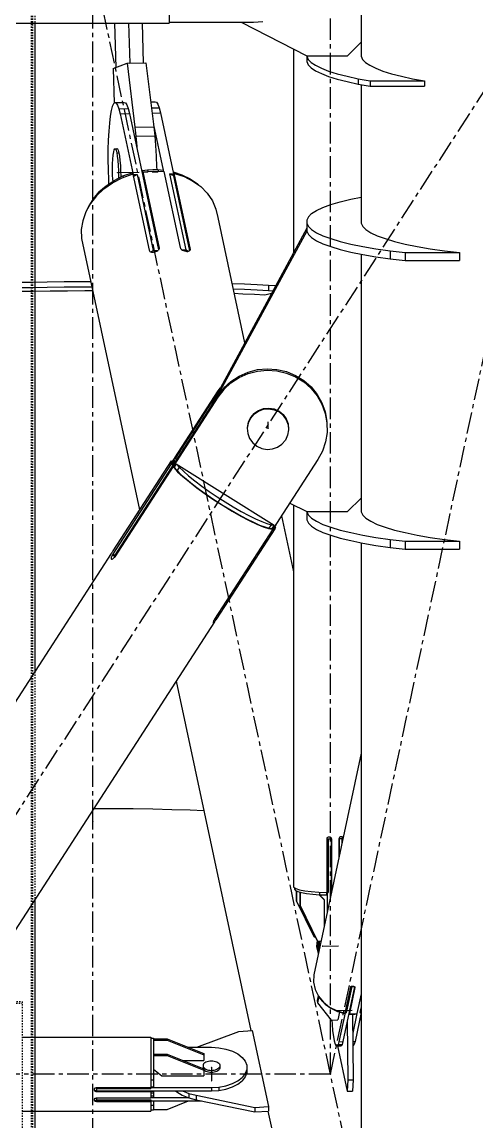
# Model space of a CAD drawing. Header units: millimetres. Extents: x 5143 to 30813, y 232 to 21408.
# Drawn here: x 23229 to 23396.4, y 4653 to 5057.9 of the extents above; entities that cross this region are included whole.
import ezdxf

# ---------------------------------------------------------------- set-up
doc = ezdxf.new("R2010")
doc.units = ezdxf.units.MM
doc.header["$LTSCALE"] = 0.25
for name, pattern in [('CENTER', [50.8, 31.75, -6.35, 6.35, -6.35]), ('XKITLINE00', [0]), ('XKITLINE02', [4, 2, -2])]:
    doc.linetypes.add(name, pattern=pattern)

msp = doc.modelspace()

# ---------------------------------------------------------------- linework, layer by layer
at = {"color": 8, "linetype": 'CENTER'}
for p, q in [((23255, 4763.35), (23255, 6431.43)), ((23342.5, 4670.27), (23342.5, 5490.27)), ((22900, 4260.27), (23430, 5080.27)), ((23430, 4260.27), (23255, 5080.27)), ((23342.5, 4670.27), (23430, 5080.27)), ((23264.15, 5002.39), (23279.02, 5002.72)), ((23319.5, 4910.45), (23319.5, 4908.17)), ((23255, 3096.7), (23255, 4763.35)), ((23339.52, 4717.4), (23345.47, 4717.53)), ((23344.53, 4693.69), (23350.48, 4693.82)), ((23298.7, 4672.75), (23298.7, 4667.8)), ((23342.5, 4670.27), (22987.5, 4670.27))]:
    msp.add_line(p, q, dxfattribs=at)
at = {"color": 3, "linetype": 'XKITLINE02'}
for p, q in [((23232.31, 5550.18), (23232.31, 4297.66)), ((23232.84, 5550.14), (23232.84, 4298.1)), ((23233.69, 5103.12), (23233.69, 5057.42)), ((23233.69, 4818.46), (23233.69, 4734.59)), ((23220.99, 4697.01), (23228.99, 4697.01)), ((23228.99, 4697.01), (23228.99, 4696.43)), ((23228.99, 4697.01), (23228.99, 4600.55)), ((23221.79, 4696.43), (23228.99, 4696.43))]:
    msp.add_line(p, q, dxfattribs=at)
at = {"color": 8, "linetype": 'XKITLINE00'}
for p, q in [((23353.8, 5105.69), (23353.8, 5050.39)), ((23283.2, 5065.56), (23283.2, 5057.48)), ((23087.8, 5057.42), (23242.19, 5057.42)), ((23242.19, 5057.42), (23242.36, 5057.45)), ((23242.36, 5057.45), (23242.6, 5057.46)), ((23242.6, 5057.46), (23242.89, 5057.48)), ((23242.89, 5057.48), (23243.2, 5057.48)), ((23243.2, 5057.48), (23283.2, 5057.48)), ((23263.05, 5057.48), (23263.51, 5041.13)), ((23268.24, 5057.48), (23268.66, 5042.7)), ((23273.2, 5057.48), (23273.61, 5042.81)), ((23283.2, 5057.83), (23314.2, 5057.83)), ((23309.67, 5057.83), (23333.8, 5045.47)), ((23314.2, 5057.83), (23317.64, 5058.09)), ((23348.8, 5045.47), (23353.8, 5050.39)), ((23353.8, 5050.39), (23353.8, 5045.18)), ((23328.91, 5047.97), (23328.91, 4972.87)), ((23333.76, 5045.48), (23333.76, 5043.28)), ((23333.76, 5045.25), (23334.31, 5044.12)), ((23333.8, 5045.47), (23348.8, 5045.47)), ((23353.8, 5046.45), (23353.76, 5046.38)), ((23353.76, 5046.38), (23353.76, 5045.25)), ((23353.76, 5045.25), (23354.31, 5044.12)), ((23262.52, 5040.77), (23267.67, 5042.67)), ((23267.67, 5042.67), (23274.61, 5042.83)), ((23267.67, 5042.67), (23270.54, 5019.14)), ((23268.66, 5042.7), (23273.61, 5042.81)), ((23274.61, 5042.83), (23277.48, 5019.29)), ((23333.76, 5043.28), (23334.31, 5042.15)), ((23334.31, 5044.12), (23335.4, 5043)), ((23334.31, 5042.15), (23335.4, 5041.03)), ((23335.4, 5043), (23337.03, 5041.91)), ((23335.4, 5041.03), (23337.03, 5039.94)), ((23337.03, 5041.91), (23339.18, 5040.84)), ((23354.31, 5044.12), (23355.4, 5043)), ((23355.4, 5043), (23357.03, 5041.91)), ((23357.03, 5041.91), (23359.18, 5040.84)), ((23262.52, 5040.77), (23262.88, 5027.98)), ((23337.03, 5039.94), (23339.18, 5038.87)), ((23339.18, 5040.84), (23341.83, 5039.8)), ((23339.18, 5038.87), (23341.83, 5037.83)), ((23341.83, 5039.8), (23344.98, 5038.81)), ((23341.83, 5037.83), (23344.98, 5036.84)), ((23344.98, 5038.81), (23348.59, 5037.87)), ((23344.98, 5036.84), (23348.59, 5035.9)), ((23348.59, 5037.87), (23352.65, 5036.99)), ((23352.65, 5036.99), (23352.65, 5035.02)), ((23352.65, 5036.99), (23357.11, 5036.17)), ((23359.18, 5040.84), (23361.83, 5039.8)), ((23361.83, 5039.8), (23364.98, 5038.81)), ((23364.98, 5038.81), (23368.59, 5037.87)), ((23368.59, 5037.87), (23372.65, 5036.99)), ((23372.65, 5036.99), (23377.11, 5036.17)), ((23348.59, 5035.9), (23352.65, 5035.02)), ((23352.65, 5035.02), (23357.11, 5034.2)), ((23353.8, 5034.81), (23353.8, 4983.69)), ((23357.11, 5036.17), (23357.11, 5034.2)), ((23357.11, 5036.17), (23377.11, 5036.17)), ((23357.11, 5034.2), (23377.11, 5034.2)), ((23377.11, 5036.17), (23377.11, 5034.2)), ((23261.79, 5025.22), (23261.43, 5023.15)), ((23262.21, 5026.78), (23261.79, 5025.22)), ((23262.66, 5027.77), (23262.21, 5026.78)), ((23262.66, 5027.77), (23263.13, 5028.19)), ((23263.13, 5028.19), (23266.6, 5028.27)), ((23263.13, 5028.19), (23263.62, 5028.02)), ((23263.62, 5028.02), (23264.12, 5027.26)), ((23264.12, 5027.26), (23264.6, 5025.94)), ((23264.6, 5025.94), (23268.07, 5026.01)), ((23264.6, 5025.94), (23265.07, 5024.08)), ((23266.6, 5028.27), (23267.09, 5028.1)), ((23267.09, 5028.1), (23267.59, 5027.34)), ((23267.59, 5027.34), (23268.07, 5026.01)), ((23268.07, 5026.01), (23268.54, 5024.15)), ((23276.36, 5028.49), (23278, 5028.52)), ((23276.64, 5026.21), (23279.47, 5026.27)), ((23278, 5028.52), (23278.49, 5028.35)), ((23278.49, 5028.35), (23278.99, 5027.59)), ((23278.99, 5027.59), (23279.47, 5026.27)), ((23279.47, 5026.27), (23279.94, 5024.41)), ((23261.43, 5023.15), (23261.13, 5020.61)), ((23265.07, 5024.08), (23268.54, 5024.15)), ((23265.07, 5024.08), (23269.86, 5001.65)), ((23268.54, 5024.15), (23279.26, 4973.94)), ((23276.87, 5024.34), (23279.94, 5024.41)), ((23279.94, 5024.41), (23284.73, 5001.98)), ((23260.89, 5017.67), (23260.72, 5014.4)), ((23261.13, 5020.61), (23260.89, 5017.67)), ((23270.54, 5019.14), (23277.48, 5019.29)), ((23270.54, 5019.14), (23270.9, 5015.8)), ((23277.4, 5019.97), (23280.95, 5003.34)), ((23277.48, 5019.29), (23277.84, 5015.95)), ((23260.72, 5014.4), (23260.62, 5010.87)), ((23270.9, 5015.8), (23277.84, 5015.95)), ((23270.9, 5015.8), (23271.2, 5012.17)), ((23277.84, 5015.95), (23278.14, 5012.33)), ((23260.62, 5010.87), (23260.6, 5007.18)), ((23262.43, 5008.84), (23262.29, 5007.34)), ((23262.61, 5010.02), (23262.43, 5008.84)), ((23262.83, 5010.82), (23262.61, 5010.02)), ((23263.07, 5011.19), (23262.83, 5010.82)), ((23263.07, 5011.19), (23263.87, 5011.21)), ((23263.07, 5011.19), (23263.33, 5011.13)), ((23263.33, 5011.13), (23263.59, 5010.62)), ((23263.59, 5010.62), (23263.84, 5009.7)), ((23263.84, 5009.7), (23264.63, 5009.72)), ((23263.84, 5009.7), (23264.06, 5008.41)), ((23263.87, 5011.21), (23264.12, 5011.14)), ((23264.12, 5011.14), (23264.38, 5010.64)), ((23264.38, 5010.64), (23264.63, 5009.72)), ((23264.63, 5009.72), (23264.85, 5008.43)), ((23271.2, 5012.17), (23271.25, 5011.47)), ((23278.14, 5012.33), (23278.38, 5008.49)), ((23260.6, 5007.18), (23260.66, 5003.42)), ((23262.21, 5005.58), (23262.19, 5003.67)), ((23262.29, 5007.34), (23262.21, 5005.58)), ((23264.06, 5008.41), (23264.25, 5006.82)), ((23264.25, 5006.82), (23264.39, 5005.01)), ((23264.39, 5005.01), (23264.48, 5003.06)), ((23264.85, 5008.43), (23265.04, 5006.84)), ((23265.04, 5006.84), (23265.19, 5005.02)), ((23265.19, 5005.02), (23265.28, 5003.08)), ((23278.38, 5008.49), (23278.54, 5004.52)), ((23278.54, 5004.52), (23278.56, 5003.5)), ((23260.66, 5003.42), (23260.8, 4999.68)), ((23262.19, 5003.67), (23262.22, 5001.69)), ((23262.22, 5001.69), (23262.32, 4999.74)), ((23262.3, 4998.63), (23265.79, 5000.43)), ((23262.85, 4999.53), (23266.06, 5001.14)), ((23264.48, 5003.06), (23264.52, 5001.08)), ((23264.52, 5001.08), (23264.51, 5000.36)), ((23265.28, 5003.08), (23265.31, 5001.1)), ((23265.31, 5001.1), (23265.31, 5000.76)), ((23265.79, 5000.43), (23269.52, 5001.77)), ((23266.06, 5001.14), (23269.49, 5002.35)), ((23266.06, 5001.14), (23266.18, 5000.57)), ((23269.49, 5002.35), (23269.61, 5001.79)), ((23269.52, 5001.77), (23269.77, 5001.82)), ((23269.77, 5001.82), (23275.75, 4973.79)), ((23269.86, 5001.65), (23269.85, 5001.47)), ((23269.86, 5001.65), (23271.32, 5001.68)), ((23269.94, 5001.01), (23271.32, 5001.68)), ((23271.32, 5001.68), (23277.3, 4973.64)), ((23273.21, 5003.17), (23273.16, 5002.49)), ((23273.21, 5003.17), (23275.15, 5003.41)), ((23273.21, 5003.17), (23273.45, 5002.05)), ((23273.45, 5002.05), (23273.4, 5001.37)), ((23273.49, 5002.63), (23273.42, 5001.64)), ((23273.42, 5001.64), (23279.31, 4974.02)), ((23273.49, 5002.63), (23277.37, 5002.97)), ((23273.49, 5002.63), (23279.47, 4974.59)), ((23275.15, 5003.41), (23277.09, 5003.51)), ((23275.15, 5003.41), (23275.28, 5002.79)), ((23277.09, 5003.51), (23279.03, 5003.49)), ((23277.37, 5002.97), (23281.22, 5002.8)), ((23279.03, 5003.49), (23280.94, 5003.34)), ((23279.03, 5003.49), (23279.15, 5002.89)), ((23280.94, 5003.34), (23281.05, 5002.81)), ((23281.22, 5002.8), (23287.2, 4974.77)), ((23283.27, 5001.95), (23284.73, 5001.98)), ((23283.27, 5001.95), (23289.25, 4973.91)), ((23283.27, 5001.95), (23284.68, 5001.27)), ((23284.58, 5002.68), (23287.84, 5001.62)), ((23284.73, 5001.98), (23284.68, 5001.27)), ((23284.68, 5001.27), (23290.59, 4973.57)), ((23284.72, 5001.92), (23284.8, 5001.57)), ((23284.8, 5001.57), (23284.76, 5000.92)), ((23284.84, 5002.16), (23284.77, 5001.14)), ((23284.77, 5001.14), (23290.64, 4973.62)), ((23284.84, 5002.16), (23290.82, 4974.12)), ((23284.84, 5002.16), (23285.08, 5002.12)), ((23285.08, 5002.12), (23288.65, 5000.93)), ((23287.84, 5001.62), (23290.85, 5000.15)), ((23287.84, 5001.62), (23287.93, 5001.17)), ((23288.65, 5000.93), (23291.9, 4999.29)), ((23256.43, 4993.85), (23259.16, 4996.42)), ((23257.32, 4995.27), (23259.91, 4997.56)), ((23259.16, 4996.42), (23262.3, 4998.63)), ((23259.91, 4997.56), (23262.85, 4999.53)), ((23260.8, 4999.68), (23260.88, 4998.21)), ((23262.32, 4999.74), (23262.36, 4999.2)), ((23290.85, 5000.15), (23293.53, 4998.31)), ((23291.9, 4999.29), (23294.77, 4997.21)), ((23293.53, 4998.31), (23294.44, 4997.45)), ((23294.77, 4997.21), (23297.17, 4994.76)), ((23255.14, 4992.72), (23253.4, 4989.95)), ((23256.43, 4993.85), (23254.18, 4990.99)), ((23257.32, 4995.27), (23255.14, 4992.72)), ((23297.17, 4994.76), (23299.05, 4991.99)), ((23346.02, 4991.62), (23349.95, 4992.59)), ((23349.95, 4992.59), (23353.8, 4993.37)), ((23254.18, 4990.99), (23252.46, 4987.91)), ((23253.4, 4989.95), (23252.74, 4988.42)), ((23299.05, 4991.99), (23300.36, 4988.98)), ((23300.36, 4988.98), (23301.07, 4985.79)), ((23335.56, 4987.27), (23337.34, 4988.42)), ((23337.34, 4988.42), (23339.69, 4989.53)), ((23339.69, 4989.53), (23342.59, 4990.6)), ((23342.59, 4990.6), (23346.02, 4991.62)), ((23251.33, 4984.68), (23250.8, 4981.39)), ((23252.46, 4987.91), (23251.33, 4984.68)), ((23301.07, 4985.79), (23301.07, 4985.63)), ((23301.07, 4985.79), (23310.92, 4939.63)), ((23334.37, 4986.11), (23333.77, 4984.92)), ((23333.77, 4984.92), (23333.77, 4983.74)), ((23334.37, 4986.11), (23335.56, 4987.27)), ((23353.8, 4984.98), (23353.77, 4984.92)), ((23353.77, 4984.92), (23353.77, 4983.74)), ((23250.8, 4981.39), (23250.89, 4978.11)), ((23333.77, 4981.86), (23300.26, 4919.93)), ((23333.76, 4980.8), (23300.36, 4919.07)), ((23333.77, 4983.74), (23333.77, 4980.78)), ((23333.77, 4983.74), (23334.37, 4982.56)), ((23333.77, 4980.78), (23334.37, 4979.6)), ((23334.37, 4982.56), (23335.56, 4981.39)), ((23335.56, 4981.39), (23337.34, 4980.25)), ((23337.34, 4980.25), (23339.69, 4979.13)), ((23353.77, 4983.74), (23354.37, 4982.56)), ((23354.37, 4982.56), (23355.56, 4981.39)), ((23355.56, 4981.39), (23357.34, 4980.25)), ((23357.34, 4980.25), (23359.69, 4979.13)), ((23250.89, 4978.11), (23272.24, 4878.1)), ((23334.37, 4979.6), (23335.56, 4978.44)), ((23335.56, 4978.44), (23337.34, 4977.29)), ((23337.34, 4977.29), (23339.69, 4976.18)), ((23339.69, 4979.13), (23342.59, 4978.06)), ((23339.69, 4976.18), (23342.59, 4975.11)), ((23342.59, 4978.06), (23346.02, 4977.04)), ((23346.02, 4977.04), (23349.95, 4976.07)), ((23359.69, 4979.13), (23362.59, 4978.06)), ((23362.59, 4978.06), (23366.02, 4977.04)), ((23366.02, 4977.04), (23369.95, 4976.07)), ((23275.75, 4973.79), (23275.85, 4973.57)), ((23275.85, 4973.57), (23276.03, 4973.38)), ((23276.03, 4973.38), (23276.3, 4973.23)), ((23276.3, 4973.23), (23276.63, 4973.13)), ((23276.39, 4973.2), (23277.3, 4973.64)), ((23276.63, 4973.13), (23277.01, 4973.08)), ((23277.01, 4973.08), (23277.41, 4973.09)), ((23277.3, 4973.64), (23278.99, 4973.68)), ((23277.41, 4973.09), (23277.83, 4973.16)), ((23277.83, 4973.16), (23278.24, 4973.27)), ((23278.24, 4973.27), (23278.62, 4973.44)), ((23278.62, 4973.44), (23278.94, 4973.64)), ((23278.94, 4973.64), (23279.2, 4973.87)), ((23279.38, 4974.11), (23279.2, 4973.87)), ((23279.45, 4974.31), (23279.38, 4974.11)), ((23279.47, 4974.59), (23279.45, 4974.33)), ((23279.47, 4974.36), (23279.45, 4974.31)), ((23279.47, 4974.59), (23279.47, 4974.36)), ((23287.2, 4974.77), (23287.3, 4974.53)), ((23287.3, 4974.53), (23287.33, 4974.49)), ((23287.33, 4974.49), (23287.48, 4974.29)), ((23287.48, 4974.29), (23287.74, 4974.06)), ((23287.74, 4974.06), (23288.06, 4973.84)), ((23288, 4973.88), (23289.25, 4973.91)), ((23288.06, 4973.84), (23288.43, 4973.66)), ((23288.43, 4973.66), (23288.83, 4973.51)), ((23288.83, 4973.51), (23289.23, 4973.41)), ((23289.23, 4973.41), (23289.63, 4973.36)), ((23289.25, 4973.91), (23290.27, 4973.42)), ((23289.63, 4973.36), (23290, 4973.37)), ((23290, 4973.37), (23290.31, 4973.43)), ((23290.31, 4973.43), (23290.56, 4973.55)), ((23290.56, 4973.55), (23290.74, 4973.7)), ((23290.83, 4973.9), (23290.74, 4973.7)), ((23290.82, 4974.12), (23290.8, 4973.85)), ((23290.82, 4974.12), (23290.83, 4973.9)), ((23342.59, 4975.11), (23346.02, 4974.09)), ((23346.02, 4974.09), (23349.95, 4973.12)), ((23349.95, 4976.07), (23354.36, 4975.17)), ((23349.95, 4973.12), (23354.36, 4972.22)), ((23353.79, 4972.34), (23353.8, 4882.4)), ((23354.36, 4975.17), (23359.2, 4974.35)), ((23354.36, 4972.22), (23359.2, 4971.39)), ((23359.2, 4974.35), (23364.44, 4973.6)), ((23364.44, 4973.6), (23364.44, 4970.64)), ((23364.44, 4973.6), (23370.04, 4972.93)), ((23369.95, 4976.07), (23374.36, 4975.17)), ((23370.04, 4972.93), (23370.04, 4969.98)), ((23370.04, 4972.93), (23390.04, 4972.93)), ((23374.36, 4975.17), (23379.2, 4974.35)), ((23379.2, 4974.35), (23384.44, 4973.6)), ((23384.44, 4973.6), (23390.04, 4972.93)), ((23390.04, 4972.93), (23390.04, 4969.98)), ((23359.2, 4971.39), (23364.44, 4970.64)), ((23364.44, 4970.64), (23370.04, 4969.98)), ((23370.04, 4969.98), (23390.04, 4969.98)), ((23228.99, 4962.01), (23232.17, 4962.08)), ((23228.99, 4960.01), (23232.17, 4960.08)), ((23232.17, 4962.08), (23238.27, 4962.18)), ((23232.17, 4960.08), (23238.27, 4960.18)), ((23238.27, 4962.18), (23244.54, 4962.26)), ((23238.27, 4960.18), (23244.54, 4960.26)), ((23244.54, 4962.26), (23250.91, 4962.31)), ((23244.54, 4960.26), (23250.91, 4960.31)), ((23250.91, 4962.31), (23254.26, 4962.32)), ((23250.91, 4960.31), (23254.69, 4960.32)), ((23306.2, 4961.59), (23310.82, 4961.41)), ((23310.82, 4961.41), (23315.47, 4961.2)), ((23315.47, 4961.2), (23319.73, 4960.96)), ((23319.73, 4960.96), (23319.73, 4958.97)), ((23319.73, 4960.96), (23322.37, 4960.79)), ((23228.99, 4958.7), (23233.07, 4958.76)), ((23233.07, 4958.76), (23239.33, 4958.84)), ((23239.33, 4958.84), (23245.71, 4958.89)), ((23245.71, 4958.89), (23252.15, 4958.92)), ((23252.15, 4958.92), (23254.99, 4958.92)), ((23306.63, 4959.58), (23310.82, 4959.41)), ((23306.98, 4957.93), (23310.26, 4957.78)), ((23310.26, 4957.78), (23314.52, 4957.55)), ((23310.82, 4959.41), (23315.47, 4959.2)), ((23314.52, 4957.55), (23318.34, 4957.3)), ((23315.47, 4959.2), (23319.73, 4958.97)), ((23318.34, 4957.3), (23320.85, 4957.98)), ((23319.73, 4958.97), (23321.32, 4958.86)), ((23308.89, 4927.45), (23312.17, 4928.91)), ((23308.89, 4926.92), (23312.17, 4928.39)), ((23312.17, 4928.91), (23315.65, 4929.82)), ((23312.17, 4928.39), (23315.65, 4929.3)), ((23315.65, 4929.82), (23319.23, 4930.16)), ((23315.65, 4929.3), (23319.23, 4929.63)), ((23319.23, 4930.16), (23322.82, 4929.91)), ((23319.23, 4929.63), (23322.82, 4929.38)), ((23322.82, 4929.91), (23326.33, 4929.08)), ((23322.82, 4929.38), (23326.33, 4928.55)), ((23326.33, 4929.08), (23329.64, 4927.7)), ((23326.33, 4928.55), (23329.64, 4927.17)), ((23329.64, 4927.7), (23332.68, 4925.79)), ((23303.28, 4923.04), (23305.9, 4925.48)), ((23303.28, 4922.52), (23305.9, 4924.95)), ((23305.9, 4925.48), (23308.89, 4927.45)), ((23305.9, 4924.95), (23308.89, 4926.92)), ((23329.64, 4927.17), (23332.68, 4925.27)), ((23332.68, 4925.79), (23335.36, 4923.42)), ((23332.68, 4925.27), (23335.36, 4922.9)), ((23301.1, 4920.22), (23263.09, 4861.41)), ((23301.1, 4919.69), (23284.57, 4894.11)), ((23301.1, 4921.97), (23285.12, 4897.25)), ((23300.94, 4921.2), (23285.37, 4897.1)), ((23300.26, 4919.93), (23298.88, 4916.81)), ((23300.26, 4919.93), (23300.26, 4918.91)), ((23301.97, 4923.1), (23301.1, 4921.97)), ((23303.28, 4923.04), (23301.1, 4920.22)), ((23303.28, 4922.52), (23301.1, 4919.69)), ((23301.1, 4921.97), (23301.1, 4921.5)), ((23301.1, 4920.22), (23301.1, 4919.69)), ((23303.28, 4923.04), (23303.28, 4922.52)), ((23335.36, 4923.42), (23337.6, 4920.65)), ((23335.36, 4922.9), (23337.6, 4920.13)), ((23337.6, 4920.65), (23339.35, 4917.56)), ((23337.6, 4920.13), (23339.35, 4917.03)), ((23298.88, 4916.81), (23298.86, 4916.75)), ((23298.88, 4916.81), (23298.88, 4916.78)), ((23315.98, 4914.81), (23317.85, 4915.48)), ((23317.85, 4915.48), (23319.82, 4915.65)), ((23317.85, 4915.34), (23319.82, 4915.51)), ((23317.85, 4915.34), (23319.82, 4915.51)), ((23319.82, 4915.65), (23321.78, 4915.31)), ((23319.82, 4915.51), (23321.78, 4915.17)), ((23319.82, 4915.51), (23321.78, 4915.17)), ((23339.35, 4917.56), (23340.56, 4914.22)), ((23339.35, 4917.03), (23340.56, 4913.69)), ((23313.08, 4912.19), (23312.25, 4910.42)), ((23313.08, 4912.05), (23312.25, 4910.28)), ((23313.08, 4912.05), (23312.25, 4910.28)), ((23313.08, 4911.91), (23312.25, 4910.14)), ((23314.36, 4913.69), (23313.08, 4912.19)), ((23314.36, 4913.55), (23313.08, 4912.05)), ((23314.36, 4913.55), (23313.08, 4912.05)), ((23314.36, 4913.41), (23313.08, 4911.91)), ((23313.08, 4912.19), (23313.08, 4912.05)), ((23313.08, 4912.05), (23313.08, 4911.91)), ((23314.36, 4913.69), (23315.98, 4914.81)), ((23314.36, 4913.55), (23315.98, 4914.67)), ((23314.36, 4913.55), (23315.98, 4914.67)), ((23314.36, 4913.41), (23315.98, 4914.53)), ((23315.98, 4914.67), (23317.85, 4915.34)), ((23315.98, 4914.67), (23317.85, 4915.34)), ((23315.98, 4914.53), (23317.85, 4915.2)), ((23317.85, 4915.2), (23319.82, 4915.37)), ((23319.82, 4915.37), (23321.78, 4915.03)), ((23321.78, 4915.31), (23323.58, 4914.48)), ((23321.78, 4915.17), (23323.58, 4914.34)), ((23321.78, 4915.17), (23323.58, 4914.34)), ((23321.78, 4915.03), (23323.58, 4914.2)), ((23323.58, 4914.48), (23323.58, 4914.34)), ((23323.58, 4914.48), (23325.1, 4913.23)), ((23323.58, 4914.34), (23325.1, 4913.09)), ((23323.58, 4914.34), (23325.1, 4913.09)), ((23323.58, 4914.34), (23323.58, 4914.2)), ((23323.58, 4914.2), (23325.1, 4912.95)), ((23325.1, 4913.23), (23326.23, 4911.63)), ((23325.1, 4913.09), (23326.23, 4911.49)), ((23325.1, 4913.09), (23326.23, 4911.49)), ((23325.1, 4912.95), (23326.23, 4911.35)), ((23326.23, 4911.63), (23326.91, 4909.8)), ((23326.23, 4911.49), (23326.91, 4909.66)), ((23326.23, 4911.49), (23326.91, 4909.66)), ((23326.23, 4911.35), (23326.91, 4909.52)), ((23340.56, 4914.22), (23341.2, 4910.73)), ((23340.56, 4913.69), (23341.2, 4910.2)), ((23312.25, 4910.42), (23311.9, 4908.49)), ((23312.25, 4910.28), (23311.9, 4908.35)), ((23312.25, 4910.28), (23311.9, 4908.35)), ((23312.25, 4910.14), (23311.9, 4908.21)), ((23311.9, 4908.49), (23311.9, 4908.35)), ((23311.9, 4908.35), (23311.9, 4908.21)), ((23311.9, 4908.21), (23312.08, 4906.27)), ((23327.09, 4907.57), (23326.74, 4905.65)), ((23326.91, 4909.8), (23327.09, 4907.85)), ((23326.91, 4909.66), (23327.09, 4907.71)), ((23326.91, 4909.66), (23327.09, 4907.71)), ((23326.91, 4909.52), (23327.09, 4907.57)), ((23341.2, 4910.2), (23341.24, 4906.66)), ((23312.08, 4906.27), (23312.76, 4904.43)), ((23312.76, 4904.43), (23313.89, 4902.83)), ((23325.91, 4903.87), (23324.63, 4902.38)), ((23326.74, 4905.65), (23325.91, 4903.87)), ((23341.24, 4906.66), (23340.69, 4903.15)), ((23313.89, 4902.83), (23315.42, 4901.58)), ((23315.42, 4901.58), (23317.21, 4900.75)), ((23317.21, 4900.75), (23319.17, 4900.42)), ((23319.17, 4900.42), (23321.14, 4900.59)), ((23321.14, 4900.59), (23323.01, 4901.26)), ((23323.01, 4901.26), (23324.63, 4902.38)), ((23339.56, 4899.79), (23337.89, 4896.65)), ((23340.69, 4903.15), (23339.56, 4899.79)), ((23283.93, 4896.25), (23262.46, 4863.02)), ((23283.93, 4896.25), (23283.68, 4895.81)), ((23283.68, 4895.81), (23283.93, 4895.05)), ((23283.93, 4896.25), (23284.3, 4896.02)), ((23284.16, 4895.81), (23284.1, 4895.54)), ((23284.1, 4895.54), (23284.16, 4895.21)), ((23284.96, 4897.05), (23284.16, 4895.81)), ((23284.96, 4896.46), (23284.16, 4895.21)), ((23284.16, 4895.21), (23284.32, 4894.81)), ((23285.13, 4896.05), (23284.32, 4894.81)), ((23284.96, 4897.05), (23284.91, 4896.79)), ((23284.91, 4896.79), (23284.96, 4896.46)), ((23285.13, 4897.25), (23284.96, 4897.05)), ((23284.96, 4896.46), (23285.13, 4896.05)), ((23285.13, 4897.25), (23285.93, 4896.75)), ((23285.13, 4896.05), (23285.37, 4895.9)), ((23337.89, 4896.65), (23321.35, 4871.07)), ((23283.93, 4895.05), (23262.46, 4861.83)), ((23284.57, 4894.32), (23263.09, 4861.1)), ((23284.57, 4894.09), (23263.1, 4860.87)), ((23283.93, 4895.05), (23284.57, 4894.66)), ((23284.32, 4894.81), (23284.57, 4894.66)), ((23284.57, 4894.32), (23284.57, 4894.11)), ((23284.57, 4894.11), (23284.95, 4893.87)), ((23284.57, 4894.09), (23284.95, 4893.86)), ((23284.57, 4894.09), (23284.84, 4893.71)), ((23284.84, 4893.71), (23286.27, 4892.19)), ((23285.75, 4895.1), (23284.95, 4893.86)), ((23284.95, 4893.86), (23286.05, 4892.59)), ((23285.75, 4895.1), (23321.78, 4872.53)), ((23285.75, 4895.1), (23286.86, 4893.83)), ((23286.86, 4893.83), (23286.05, 4892.59)), ((23286.05, 4892.59), (23287.59, 4891.09)), ((23286.27, 4892.19), (23288.19, 4890.41)), ((23286.86, 4893.83), (23288.39, 4892.34)), ((23287.59, 4891.09), (23289.51, 4889.41)), ((23288.39, 4892.34), (23290.31, 4890.66)), ((23288.19, 4890.41), (23290.57, 4888.42)), ((23289.51, 4889.41), (23291.77, 4887.59)), ((23290.31, 4890.66), (23292.57, 4888.83)), ((23290.57, 4888.42), (23293.32, 4886.3)), ((23291.77, 4887.59), (23294.31, 4885.67)), ((23292.57, 4888.83), (23295.11, 4886.91)), ((23293.32, 4886.3), (23296.37, 4884.09)), ((23294.31, 4885.67), (23297.07, 4883.7)), ((23295.11, 4886.91), (23297.87, 4884.94)), ((23296.37, 4884.09), (23299.61, 4881.88)), ((23297.07, 4883.7), (23299.98, 4881.73)), ((23297.87, 4884.94), (23300.78, 4882.97)), ((23299.61, 4881.88), (23302.96, 4879.72)), ((23299.98, 4881.73), (23302.96, 4879.81)), ((23300.78, 4882.97), (23303.77, 4881.06)), ((23302.96, 4879.81), (23305.94, 4877.99)), ((23302.96, 4879.72), (23306.31, 4877.69)), ((23303.77, 4881.06), (23306.75, 4879.24)), ((23306.75, 4879.24), (23309.66, 4877.56)), ((23327.53, 4880.63), (23333.8, 4877.48)), ((23328.91, 4879.94), (23328.91, 4739.66)), ((23348.8, 4877.48), (23353.8, 4882.4)), ((23353.8, 4882.4), (23353.8, 4877.36)), ((23305.94, 4877.99), (23308.85, 4876.32)), ((23306.31, 4877.69), (23309.55, 4875.83)), ((23308.85, 4876.32), (23311.61, 4874.83)), ((23309.55, 4875.83), (23312.6, 4874.22)), ((23309.66, 4877.56), (23312.42, 4876.07)), ((23312.42, 4876.07), (23314.96, 4874.81)), ((23324.51, 4875.95), (23328.91, 4855.34)), ((23333.77, 4877.49), (23333.77, 4874.46)), ((23333.77, 4877.41), (23334.37, 4876.23)), ((23333.8, 4877.48), (23348.8, 4877.48)), ((23334.37, 4876.23), (23335.56, 4875.06)), ((23335.56, 4875.06), (23337.34, 4873.92)), ((23353.8, 4878.65), (23353.77, 4878.6)), ((23353.77, 4878.6), (23353.77, 4877.41)), ((23353.77, 4877.41), (23354.37, 4876.23)), ((23354.37, 4876.23), (23355.56, 4875.06)), ((23355.56, 4875.06), (23357.34, 4873.92)), ((23321.35, 4871.05), (23299.88, 4837.83)), ((23321.99, 4871.21), (23300.51, 4837.99)), ((23311.61, 4874.83), (23314.15, 4873.56)), ((23312.6, 4874.22), (23315.35, 4872.9)), ((23314.15, 4873.56), (23316.41, 4872.56)), ((23314.96, 4874.81), (23317.22, 4873.8)), ((23315.35, 4872.9), (23317.73, 4871.9)), ((23316.41, 4872.56), (23318.33, 4871.83)), ((23317.22, 4873.8), (23319.14, 4873.08)), ((23317.73, 4871.9), (23319.66, 4871.27)), ((23318.33, 4871.83), (23319.87, 4871.4)), ((23319.14, 4873.08), (23320.67, 4872.65)), ((23319.66, 4871.27), (23321.08, 4871.01)), ((23320.67, 4872.65), (23319.87, 4871.4)), ((23319.87, 4871.4), (23320.98, 4871.29)), ((23320.67, 4872.65), (23321.78, 4872.53)), ((23321.78, 4872.53), (23320.98, 4871.29)), ((23320.98, 4871.3), (23321.35, 4871.07)), ((23320.98, 4871.29), (23321.35, 4871.05)), ((23321.08, 4871.01), (23321.35, 4871.05)), ((23321.25, 4871.13), (23321.25, 4871.12)), ((23321.6, 4871.45), (23321.99, 4871.21)), ((23321.76, 4871.65), (23321.63, 4871.5)), ((23322.57, 4872.9), (23321.76, 4871.65)), ((23322.24, 4871.65), (23321.99, 4871.21)), ((23322.08, 4872.14), (23322.24, 4871.65)), ((23322.57, 4872.9), (23322.44, 4872.74)), ((23322.58, 4872.97), (23322.57, 4872.9)), ((23333.77, 4874.46), (23334.37, 4873.28)), ((23334.37, 4873.28), (23335.56, 4872.11)), ((23335.56, 4872.11), (23337.34, 4870.97)), ((23337.34, 4873.92), (23339.69, 4872.81)), ((23337.34, 4870.97), (23339.69, 4869.85)), ((23339.69, 4872.81), (23342.59, 4871.74)), ((23342.59, 4871.74), (23346.02, 4870.71)), ((23357.34, 4873.92), (23359.69, 4872.81)), ((23359.69, 4872.81), (23362.59, 4871.74)), ((23362.59, 4871.74), (23366.02, 4870.71)), ((23339.69, 4869.85), (23342.59, 4868.78)), ((23342.59, 4868.78), (23346.02, 4867.76)), ((23346.02, 4870.71), (23349.95, 4869.75)), ((23346.02, 4867.76), (23349.95, 4866.8)), ((23349.95, 4869.75), (23354.36, 4868.85)), ((23349.95, 4866.8), (23354.36, 4865.9)), ((23354.36, 4868.85), (23359.2, 4868.02)), ((23359.2, 4868.02), (23364.44, 4867.27)), ((23364.44, 4867.27), (23364.44, 4864.32)), ((23364.44, 4867.27), (23370.04, 4866.61)), ((23366.02, 4870.71), (23369.95, 4869.75)), ((23369.95, 4869.75), (23374.36, 4868.85)), ((23374.36, 4868.85), (23379.2, 4868.02)), ((23379.2, 4868.02), (23384.44, 4867.27)), ((23384.44, 4867.27), (23390.04, 4866.61)), ((23262.46, 4863.02), (23262.26, 4862.71)), ((23262.46, 4863.02), (23262.48, 4863.01)), ((23353.8, 4866.01), (23353.8, 4296.07)), ((23354.36, 4865.9), (23359.2, 4865.07)), ((23359.2, 4865.07), (23364.44, 4864.32)), ((23364.44, 4864.32), (23370.04, 4863.65)), ((23370.04, 4866.61), (23370.04, 4863.65)), ((23370.04, 4866.61), (23390.04, 4866.61)), ((23370.04, 4863.65), (23390.04, 4863.65)), ((23390.04, 4866.61), (23390.04, 4863.65)), ((23261.85, 4862.09), (23030.17, 4503.64)), ((23261.82, 4860.57), (23261.8, 4860.31)), ((23261.8, 4860.31), (23261.84, 4860.12)), ((23261.85, 4862.09), (23261.82, 4862.01)), ((23261.85, 4860.7), (23261.82, 4860.57)), ((23261.84, 4860.12), (23261.93, 4860)), ((23261.92, 4862.19), (23261.85, 4862.09)), ((23261.92, 4860.86), (23261.85, 4860.7)), ((23262.07, 4862.43), (23261.92, 4862.19)), ((23262.07, 4861.17), (23261.92, 4860.86)), ((23261.93, 4860), (23262.06, 4859.95)), ((23262.06, 4859.95), (23262.23, 4859.99)), ((23262.26, 4862.71), (23262.07, 4862.43)), ((23262.26, 4861.5), (23262.07, 4861.17)), ((23262.23, 4859.99), (23262.44, 4860.12)), ((23262.26, 4862.71), (23262.28, 4862.69)), ((23262.46, 4861.83), (23262.26, 4861.5)), ((23262.26, 4861.5), (23263.1, 4860.97)), ((23262.44, 4860.12), (23262.66, 4860.31)), ((23262.46, 4861.83), (23263.09, 4861.43)), ((23262.88, 4860.57), (23262.66, 4860.31)), ((23263.1, 4860.87), (23262.88, 4860.57)), ((23263.1, 4860.97), (23262.92, 4860.64)), ((23263.09, 4861.41), (23263.09, 4861.1)), ((23263.09, 4861.1), (23263.19, 4861.01)), ((23263.15, 4861.05), (23263.1, 4860.97)), ((23299.82, 4836.91), (23068.14, 4478.46)), ((23299.33, 4836.76), (23299.31, 4836.62)), ((23299.31, 4836.62), (23299.34, 4836.56)), ((23299.4, 4836.96), (23299.33, 4836.76)), ((23299.34, 4836.56), (23299.43, 4836.57)), ((23299.52, 4837.22), (23299.4, 4836.96)), ((23299.43, 4836.57), (23299.56, 4836.66)), ((23299.68, 4837.51), (23299.52, 4837.22)), ((23299.56, 4836.66), (23299.74, 4836.82)), ((23299.88, 4837.83), (23299.68, 4837.51)), ((23299.82, 4836.91), (23299.74, 4836.82)), ((23299.91, 4837.06), (23299.82, 4836.91)), ((23300.1, 4837.35), (23299.91, 4837.06)), ((23299.93, 4837.9), (23300.3, 4837.67)), ((23300.3, 4837.67), (23300.1, 4837.35)), ((23300.13, 4838.23), (23300.51, 4837.99)), ((23300.51, 4837.99), (23300.3, 4837.67)), ((23285.69, 4815.05), (23313.17, 4686.31)), ((23353.8, 4788.57), (23336.35, 4706.82)), ((23255.4, 4768.18), (23262.46, 4768.16)), ((23255.4, 4768.18), (23262.46, 4768.15)), ((23262.46, 4768.16), (23269.86, 4768.09)), ((23262.46, 4768.15), (23269.86, 4768.09)), ((23269.86, 4768.09), (23277.12, 4767.97)), ((23269.86, 4768.09), (23277.12, 4767.97)), ((23277.12, 4767.97), (23284.16, 4767.81)), ((23277.12, 4767.97), (23284.16, 4767.81)), ((23284.16, 4767.81), (23290.92, 4767.61)), ((23284.16, 4767.81), (23290.92, 4767.61)), ((23290.92, 4767.61), (23295.86, 4767.42)), ((23290.92, 4767.61), (23295.86, 4767.42)), ((23341.32, 4757.38), (23341.51, 4757.57)), ((23341.51, 4757.57), (23341.75, 4757.69)), ((23341.75, 4757.69), (23342.01, 4757.73)), ((23342.01, 4757.73), (23342.27, 4757.69)), ((23342.12, 4757.71), (23342.71, 4756.96)), ((23342.2, 4757.7), (23342.2, 4757.61)), ((23342.27, 4757.69), (23342.51, 4757.57)), ((23342.28, 4757.69), (23342.28, 4757.52)), ((23342.51, 4757.57), (23342.7, 4757.39)), ((23345.98, 4757.65), (23345.8, 4757.46)), ((23345.98, 4757.65), (23346.21, 4757.78)), ((23346.21, 4757.78), (23346.47, 4757.83)), ((23346.47, 4757.83), (23346.73, 4757.8)), ((23346.58, 4757.82), (23347.09, 4757.16)), ((23346.73, 4757.8), (23346.96, 4757.69)), ((23346.96, 4757.69), (23347.14, 4757.51)), ((23347.09, 4757.57), (23347.15, 4757.44)), ((23347.14, 4757.51), (23347.16, 4757.47)), ((23341.22, 4757.15), (23341.15, 4756.89)), ((23341.15, 4756.89), (23341.15, 4737.18)), ((23341.18, 4756.99), (23341.19, 4756.97)), ((23341.19, 4756.97), (23341.19, 4737.25)), ((23341.19, 4756.97), (23341.68, 4756.94)), ((23341.32, 4757.38), (23341.22, 4757.15)), ((23341.68, 4756.94), (23342.71, 4756.96)), ((23341.68, 4756.94), (23341.68, 4737.22)), ((23342.65, 4757.44), (23342.75, 4757.26)), ((23342.7, 4757.39), (23342.82, 4757.16)), ((23342.71, 4756.96), (23342.71, 4736.65)), ((23342.75, 4757.26), (23342.82, 4757.16)), ((23342.75, 4757.26), (23342.79, 4757)), ((23342.79, 4757), (23342.87, 4756.9)), ((23342.79, 4757), (23342.79, 4737.28)), ((23342.82, 4757.16), (23342.87, 4756.9)), ((23342.87, 4756.9), (23342.87, 4737.35)), ((23345.68, 4757.22), (23345.64, 4756.96)), ((23345.64, 4756.96), (23345.64, 4750.36)), ((23345.66, 4757.06), (23345.69, 4757.02)), ((23345.8, 4757.46), (23345.68, 4757.22)), ((23345.69, 4757.02), (23346.73, 4757.05)), ((23345.69, 4757.02), (23345.69, 4750.59)), ((23346.73, 4757.05), (23347.08, 4757.09)), ((23346.73, 4757.05), (23346.73, 4755.46)), ((23328.91, 4739.66), (23328.96, 4739.15)), ((23328.96, 4739.15), (23329.7, 4738.66)), ((23329.25, 4738.96), (23329.25, 4738.4)), ((23329.25, 4738.4), (23329.6, 4737.95)), ((23329.6, 4737.95), (23330.5, 4737.52)), ((23329.7, 4738.66), (23331.07, 4738.2)), ((23329.88, 4737.82), (23329.88, 4734.19)), ((23330.01, 4737.76), (23330.01, 4734.02)), ((23330.5, 4737.52), (23331.31, 4737.3)), ((23331.07, 4738.2), (23333.02, 4737.8)), ((23331.18, 4737.33), (23331.18, 4732.53)), ((23331.31, 4737.3), (23331.31, 4737.29)), ((23331.31, 4737.29), (23331.31, 4732.36)), ((23331.31, 4737.29), (23331.33, 4737.29)), ((23331.33, 4737.29), (23331.9, 4737.13)), ((23333.02, 4737.8), (23335.45, 4737.49)), ((23335.45, 4737.49), (23338.23, 4737.28)), ((23338.23, 4737.28), (23341.15, 4737.18)), ((23338.44, 4737.27), (23338.44, 4736.35)), ((23341.19, 4737.25), (23341.68, 4737.22)), ((23341.19, 4737.25), (23341.23, 4737.21)), ((23342.71, 4740.97), (23342.79, 4740.88)), ((23342.71, 4737.37), (23342.82, 4737.23)), ((23342.79, 4737.28), (23342.84, 4737.22)), ((23329.88, 4734.19), (23330.01, 4734.02)), ((23329.88, 4734.19), (23336.33, 4721.02)), ((23330.01, 4734.02), (23336.46, 4720.85)), ((23331.9, 4737.13), (23333.74, 4736.8)), ((23333.74, 4736.8), (23335.96, 4736.53)), ((23335.96, 4736.53), (23338.44, 4736.35)), ((23338.36, 4736.36), (23340.24, 4734.53)), ((23338.4, 4736.35), (23340.11, 4734.69)), ((23338.44, 4736.35), (23341.1, 4736.26)), ((23338.78, 4736.34), (23338.93, 4736.19)), ((23338.82, 4736.34), (23338.93, 4736.19)), ((23338.93, 4736.19), (23338.93, 4735.83)), ((23340.11, 4734.69), (23340.24, 4734.53)), ((23340.24, 4734.53), (23340.24, 4725.04)), ((23341.1, 4737.18), (23341.1, 4736.26)), ((23341.23, 4737.21), (23341.68, 4737.22)), ((23341.23, 4737.21), (23341.23, 4729.68)), ((23331.18, 4732.53), (23331.31, 4732.36)), ((23331.18, 4732.53), (23337.63, 4719.36)), ((23331.31, 4732.36), (23337.76, 4719.19)), ((23336.33, 4721.02), (23336.46, 4720.85)), ((23336.46, 4720.85), (23336.89, 4720.86)), ((23337.55, 4719.52), (23337.4, 4717.24)), ((23337.4, 4717.24), (23337.94, 4714.7)), ((23337.63, 4719.36), (23337.76, 4719.19)), ((23337.76, 4719.19), (23339, 4719.22)), ((23337.82, 4719.19), (23337.85, 4716.84)), ((23338.33, 4718.42), (23338.32, 4717.9)), ((23338.32, 4717.9), (23338.33, 4717.36)), ((23338.35, 4718.91), (23338.33, 4718.42)), ((23338.33, 4717.36), (23338.35, 4716.82)), ((23338.37, 4719.21), (23338.35, 4718.91)), ((23337.85, 4716.84), (23337.95, 4714.34)), ((23338.35, 4716.82), (23338.38, 4716.32)), ((23336.35, 4706.82), (23336.25, 4704.15)), ((23336.25, 4704.15), (23336.84, 4701.49)), ((23336.84, 4701.49), (23338.07, 4698.98)), ((23351.39, 4702.45), (23347.07, 4682.23)), ((23349.83, 4702.32), (23347.79, 4692.72)), ((23350.37, 4702.49), (23348.32, 4692.9)), ((23351.43, 4702.42), (23349.44, 4693.11)), ((23351.53, 4702.17), (23349.49, 4692.58)), ((23349.92, 4702.42), (23349.83, 4702.32)), ((23349.92, 4702.42), (23350.05, 4702.53)), ((23350.05, 4702.53), (23350.25, 4702.61)), ((23350.18, 4702.58), (23350.37, 4702.49)), ((23350.25, 4702.61), (23350.5, 4702.65)), ((23350.37, 4702.49), (23351.28, 4702.51)), ((23350.5, 4702.65), (23350.77, 4702.65)), ((23350.77, 4702.65), (23351.03, 4702.61)), ((23351.03, 4702.61), (23351.25, 4702.53)), ((23351.25, 4702.53), (23351.42, 4702.42)), ((23351.37, 4702.36), (23351.38, 4702.22)), ((23351.42, 4702.42), (23351.52, 4702.3)), ((23351.52, 4702.3), (23351.53, 4702.17)), ((23338.01, 4699.11), (23337.64, 4697.36)), ((23337.64, 4697.36), (23337.72, 4696.48)), ((23338.22, 4698.81), (23337.72, 4696.48)), ((23338.07, 4698.98), (23339.89, 4696.75)), ((23338.5, 4698.46), (23338.77, 4698.01)), ((23338.77, 4698.01), (23339.74, 4696.93)), ((23339.89, 4696.75), (23342.21, 4694.9)), ((23353.8, 4699.82), (23352.26, 4692.64)), ((23337.72, 4696.48), (23342.78, 4690.15)), ((23339.96, 4696.7), (23340.5, 4696.1)), ((23340.5, 4696.1), (23342.62, 4694.52)), ((23342.21, 4694.9), (23344.91, 4693.53)), ((23342.62, 4694.52), (23345.04, 4693.34)), ((23344.91, 4693.53), (23347.79, 4692.72)), ((23345.07, 4693.48), (23345.04, 4693.34)), ((23345.04, 4693.34), (23347.65, 4692.6)), ((23345.88, 4693.1), (23345.26, 4690.21)), ((23347.87, 4692.89), (23345.59, 4682.2)), ((23347.68, 4692.75), (23347.65, 4692.6)), ((23347.86, 4693.05), (23347.87, 4692.89)), ((23347.87, 4693.11), (23348.32, 4692.9)), ((23347.87, 4692.89), (23348.32, 4692.9)), ((23349.32, 4692.77), (23349.36, 4692.38)), ((23349.46, 4692.86), (23349.36, 4692.38)), ((23349.43, 4693.25), (23349.46, 4692.86)), ((23349.44, 4693.11), (23349.49, 4692.58)), ((23353.8, 4692.91), (23351.54, 4682.33)), ((23353.8, 4695), (23353.37, 4693.01)), ((23353.37, 4693.01), (23353.8, 4693.25)), ((23353.37, 4693.01), (23353.8, 4693.02)), ((23353.79, 4692.87), (23353.8, 4692.76)), ((23342.78, 4690.15), (23345.26, 4690.21)), ((23343, 4690.16), (23343.09, 4688.64)), ((23343.09, 4688.64), (23343.31, 4686.24)), ((23348.66, 4689.67), (23348.93, 4668.11)), ((23349.28, 4692.56), (23349.34, 4692.56)), ((23349.36, 4692.38), (23350.06, 4692.35)), ((23349.49, 4692.58), (23350.89, 4692.47)), ((23350.1, 4692.53), (23350.06, 4692.35)), ((23350.06, 4692.35), (23350.75, 4692.34)), ((23350.61, 4692.34), (23350.91, 4668.15)), ((23352.26, 4692.64), (23350.7, 4685.35)), ((23350.75, 4692.34), (23351.45, 4692.38)), ((23350.89, 4692.47), (23352.26, 4692.64)), ((23351.48, 4692.55), (23351.45, 4692.38)), ((23351.45, 4692.38), (23352.14, 4692.44)), ((23352.18, 4692.63), (23352.14, 4692.44)), ((23353.26, 4690.38), (23353.69, 4690.39)), ((23353.69, 4690.39), (23353.8, 4690.48)), ((23293.31, 4680.15), (23308.73, 4686.01)), ((23308.73, 4686.01), (23313.7, 4686.34)), ((23313.7, 4686.34), (23319.68, 4658.31)), ((23343.31, 4686.24), (23343.58, 4684.16)), ((23228.99, 4683.89), (23276.4, 4683.89)), ((23276.4, 4683.89), (23276.4, 4665.33)), ((23276.4, 4683.47), (23277.4, 4683.47)), ((23277.4, 4683.47), (23277.4, 4683.28)), ((23277.4, 4683.28), (23282.4, 4683.28)), ((23277.4, 4683.28), (23277.4, 4683.26)), ((23277.4, 4683.26), (23277.4, 4677.1)), ((23277.4, 4682.72), (23282.4, 4682.72)), ((23282.4, 4683.28), (23295.9, 4677.92)), ((23282.4, 4683.28), (23282.4, 4682.72)), ((23282.4, 4682.72), (23295.9, 4677.36)), ((23343.58, 4684.16), (23343.9, 4682.5)), ((23343.9, 4682.5), (23344.24, 4681.33)), ((23344.24, 4681.33), (23344.6, 4680.7)), ((23344.6, 4680.7), (23344.95, 4680.63)), ((23345.29, 4681.14), (23344.95, 4680.63)), ((23344.95, 4680.63), (23346.44, 4680.67)), ((23345.14, 4680.64), (23348.66, 4663.97)), ((23345.59, 4682.2), (23345.29, 4681.14)), ((23345.29, 4681.14), (23346.77, 4681.17)), ((23345.59, 4682.2), (23347.07, 4682.23)), ((23346.77, 4681.17), (23346.44, 4680.67)), ((23347.07, 4682.23), (23346.77, 4681.17)), ((23350.74, 4682.31), (23351.54, 4682.33)), ((23350.75, 4681.26), (23351.23, 4681.27)), ((23350.76, 4680.76), (23350.9, 4680.77)), ((23351.23, 4681.27), (23350.9, 4680.77)), ((23351.54, 4682.33), (23351.23, 4681.27)), ((23277.4, 4677.77), (23277.55, 4677.64)), ((23277.4, 4677.64), (23282.4, 4677.64)), ((23277.4, 4677.1), (23277.4, 4677.07)), ((23277.4, 4677.07), (23282.4, 4677.07)), ((23277.4, 4677.07), (23277.4, 4677.05)), ((23277.4, 4677.05), (23277.4, 4670.89)), ((23282.4, 4677.64), (23295.9, 4672.27)), ((23282.4, 4677.64), (23282.4, 4677.07)), ((23282.4, 4677.07), (23295.9, 4671.71)), ((23290.28, 4680.15), (23298.7, 4680.15)), ((23295.9, 4677.92), (23295.9, 4675.29)), ((23298.7, 4680.15), (23301.42, 4679.99)), ((23301.42, 4679.99), (23304.02, 4679.51)), ((23304.02, 4679.51), (23306.4, 4678.74)), ((23306.4, 4678.74), (23308.43, 4677.7)), ((23308.43, 4677.7), (23310.04, 4676.45)), ((23288.29, 4675.29), (23295.9, 4675.29)), ((23295.64, 4673.71), (23295.6, 4673.41)), ((23295.6, 4673.41), (23295.6, 4672.75)), ((23295.6, 4673.41), (23295.64, 4673.11)), ((23295.6, 4672.75), (23295.64, 4672.45)), ((23295.78, 4674.01), (23295.64, 4673.71)), ((23295.64, 4673.11), (23295.78, 4672.81)), ((23295.64, 4672.45), (23295.69, 4672.36)), ((23296.01, 4674.29), (23295.78, 4674.01)), ((23295.78, 4672.81), (23296.01, 4672.54)), ((23296.01, 4674.29), (23296.32, 4674.54)), ((23296.01, 4672.54), (23296.32, 4672.29)), ((23296.32, 4674.54), (23296.7, 4674.75)), ((23296.7, 4674.75), (23297.15, 4674.93)), ((23297.15, 4674.93), (23297.63, 4675.06)), ((23297.63, 4675.06), (23298.16, 4675.13)), ((23298.16, 4675.13), (23298.7, 4675.16)), ((23298.7, 4675.16), (23299.23, 4675.13)), ((23299.23, 4675.13), (23299.76, 4675.06)), ((23299.76, 4675.06), (23300.25, 4674.93)), ((23300.25, 4674.93), (23300.69, 4674.75)), ((23300.69, 4674.75), (23301.07, 4674.54)), ((23301.07, 4674.54), (23301.38, 4674.29)), ((23301.07, 4672.29), (23301.38, 4672.54)), ((23301.38, 4674.29), (23301.61, 4674.01)), ((23301.61, 4672.81), (23301.38, 4672.54)), ((23301.61, 4674.01), (23301.75, 4673.71)), ((23301.75, 4673.11), (23301.61, 4672.81)), ((23301.75, 4672.45), (23301.61, 4672.15)), ((23301.75, 4673.71), (23301.8, 4673.41)), ((23301.8, 4673.41), (23301.75, 4673.11)), ((23301.8, 4672.75), (23301.75, 4672.45)), ((23301.8, 4673.41), (23301.8, 4672.75)), ((23310.04, 4676.45), (23311.15, 4675.04)), ((23311.15, 4675.04), (23311.72, 4673.52)), ((23311.72, 4673.52), (23311.72, 4670.74)), ((23277.4, 4672.12), (23280.4, 4669.64)), ((23277.4, 4670.89), (23277.4, 4665.56)), ((23280.4, 4669.64), (23295.9, 4669.64)), ((23295.9, 4672.27), (23295.9, 4669.64)), ((23295.9, 4672.01), (23296.01, 4671.87)), ((23296.01, 4671.87), (23296.32, 4671.62)), ((23296.32, 4672.29), (23296.7, 4672.07)), ((23296.32, 4671.62), (23296.7, 4671.41)), ((23296.7, 4672.07), (23297.15, 4671.89)), ((23296.7, 4671.41), (23297.15, 4671.23)), ((23297.15, 4671.89), (23297.63, 4671.77)), ((23297.15, 4671.23), (23297.63, 4671.1)), ((23297.63, 4671.77), (23298.16, 4671.69)), ((23297.63, 4671.1), (23298.16, 4671.03)), ((23298.16, 4671.69), (23298.7, 4671.66)), ((23298.16, 4671.03), (23298.7, 4671)), ((23298.7, 4671.66), (23299.23, 4671.69)), ((23298.7, 4671.66), (23298.7, 4671)), ((23298.7, 4671), (23299.23, 4671.03)), ((23299.23, 4671.69), (23299.76, 4671.77)), ((23299.23, 4671.03), (23299.76, 4671.1)), ((23299.76, 4671.77), (23300.25, 4671.89)), ((23299.76, 4671.1), (23300.25, 4671.23)), ((23300.25, 4671.89), (23300.69, 4672.07)), ((23300.25, 4671.23), (23300.69, 4671.41)), ((23300.69, 4672.07), (23301.07, 4672.29)), ((23300.69, 4671.41), (23301.07, 4671.62)), ((23301.07, 4671.62), (23301.38, 4671.87)), ((23301.61, 4672.15), (23301.38, 4671.87)), ((23308.43, 4667.8), (23310.04, 4669.05)), ((23311.15, 4670.46), (23310.04, 4669.05)), ((23311.15, 4669.23), (23310.04, 4667.81)), ((23311.72, 4671.98), (23311.15, 4670.46)), ((23311.72, 4670.74), (23311.15, 4669.23)), ((23255.59, 4664.8), (23255.55, 4664.56)), ((23255.55, 4664.56), (23255.59, 4664.33)), ((23255.58, 4664.73), (23255.59, 4664.67)), ((23255.71, 4665.01), (23255.59, 4664.8)), ((23255.59, 4664.67), (23255.71, 4664.46)), ((23255.71, 4665.01), (23255.9, 4665.18)), ((23255.71, 4664.46), (23255.9, 4664.29)), ((23255.9, 4665.18), (23256.13, 4665.26)), ((23256.13, 4665.26), (23256.4, 4665.33)), ((23256.4, 4665.33), (23256.4, 4664.11)), ((23256.4, 4665.33), (23276.4, 4665.33)), ((23256.4, 4664.98), (23276.4, 4664.98)), ((23276.4, 4668.18), (23277.4, 4668.18)), ((23276.4, 4665.56), (23277.4, 4665.56)), ((23276.4, 4665.35), (23298.7, 4665.35)), ((23276.4, 4665.33), (23276.4, 4664.98)), ((23298.7, 4665.35), (23301.42, 4665.51)), ((23298.7, 4665.35), (23298.7, 4664.11)), ((23301.42, 4665.51), (23304.02, 4665.99)), ((23301.42, 4665.51), (23301.42, 4664.28)), ((23301.42, 4664.28), (23304.02, 4664.75)), ((23304.02, 4665.99), (23306.4, 4666.76)), ((23304.02, 4664.75), (23306.4, 4665.53)), ((23306.4, 4666.76), (23308.43, 4667.8)), ((23306.4, 4665.53), (23308.43, 4666.56)), ((23308.43, 4666.56), (23310.04, 4667.81)), ((23348.93, 4668.11), (23348.66, 4663.97)), ((23348.93, 4668.11), (23350.91, 4668.15)), ((23350.91, 4668.15), (23350.64, 4664.01)), ((23255.59, 4661.05), (23255.55, 4660.85)), ((23255.55, 4660.85), (23255.59, 4660.65)), ((23255.59, 4664.33), (23255.71, 4664.12)), ((23255.71, 4661.23), (23255.59, 4661.05)), ((23255.59, 4660.99), (23255.71, 4660.81)), ((23255.59, 4660.65), (23255.71, 4660.47)), ((23255.71, 4664.12), (23255.9, 4663.95)), ((23255.71, 4661.23), (23255.9, 4661.38)), ((23255.71, 4660.81), (23255.86, 4660.69)), ((23255.71, 4660.47), (23255.88, 4660.34)), ((23255.86, 4660.69), (23255.9, 4660.67)), ((23255.9, 4664.29), (23256.13, 4664.19)), ((23255.9, 4663.95), (23256.13, 4663.85)), ((23255.9, 4661.38), (23256.13, 4661.47)), ((23255.9, 4660.67), (23256.13, 4660.6)), ((23255.9, 4660.33), (23256.13, 4660.25)), ((23256.13, 4664.19), (23256.13, 4663.85)), ((23256.13, 4664.19), (23256.4, 4664.15)), ((23256.13, 4663.85), (23256.4, 4663.81)), ((23256.13, 4661.47), (23256.4, 4661.5)), ((23256.13, 4660.6), (23256.4, 4660.57)), ((23256.4, 4664.11), (23298.7, 4664.11)), ((23256.4, 4664.11), (23256.4, 4663.81)), ((23256.4, 4663.81), (23276.4, 4663.81)), ((23256.4, 4661.5), (23256.4, 4660.55)), ((23256.4, 4661.5), (23276.4, 4661.5)), ((23256.4, 4660.77), (23276.4, 4660.77)), ((23256.4, 4660.55), (23276.4, 4660.55)), ((23256.4, 4660.55), (23256.4, 4660.21)), ((23276.4, 4664.11), (23276.4, 4663.99)), ((23276.4, 4664.11), (23276.4, 4661.5)), ((23276.4, 4663.99), (23277.4, 4663.99)), ((23276.4, 4663.38), (23277.4, 4663.38)), ((23276.4, 4662.22), (23277.4, 4662.22)), ((23276.4, 4661.68), (23277.4, 4661.68)), ((23276.4, 4661.64), (23290.12, 4661.64)), ((23276.4, 4660.77), (23276.4, 4660.4)), ((23276.4, 4660.4), (23295.04, 4660.4)), ((23276.4, 4660.4), (23276.4, 4660.21)), ((23277.4, 4664.11), (23277.4, 4662.79)), ((23277.4, 4662.79), (23277.4, 4661.68)), ((23277.4, 4660.4), (23277.4, 4657.71)), ((23282.4, 4657.27), (23290.28, 4660.4)), ((23285.48, 4664.11), (23285.91, 4663.74)), ((23285.91, 4663.74), (23287.97, 4662.52)), ((23287.97, 4662.52), (23290.38, 4661.53)), ((23288.1, 4664.11), (23290.38, 4663.18)), ((23290.38, 4663.18), (23293.08, 4662.46)), ((23290.38, 4663.18), (23290.38, 4661.53)), ((23290.38, 4661.53), (23293.08, 4660.81)), ((23293.08, 4662.46), (23314.72, 4657.97)), ((23293.08, 4662.46), (23293.08, 4660.81)), ((23293.08, 4660.81), (23314.72, 4656.32)), ((23298.7, 4664.11), (23301.42, 4664.28)), ((23348.66, 4663.97), (23350.64, 4664.01)), ((23228.99, 4656.66), (23276.4, 4656.66)), ((23256.13, 4660.25), (23256.4, 4660.21)), ((23256.4, 4660.21), (23276.4, 4660.21)), ((23276.4, 4660.21), (23276.4, 4656.66)), ((23276.4, 4658.84), (23277.4, 4658.84)), ((23276.4, 4657.07), (23277.4, 4657.07)), ((23277.4, 4657.71), (23277.4, 4657.12)), ((23277.4, 4657.27), (23282.4, 4657.27)), ((23277.4, 4657.12), (23277.4, 4657.07)), ((23314.72, 4657.97), (23319.68, 4658.31)), ((23314.72, 4657.97), (23314.72, 4656.32)), ((23314.72, 4656.32), (23319.68, 4656.66)), ((23319.5, 4656.64), (23353.8, 4495.94)), ((23319.68, 4658.31), (23319.68, 4656.66))]:
    msp.add_line(p, q, dxfattribs=at)
at = {"color": 7, "linetype": 'XKITLINE00'}
for p, q in [((23233.69, 5057.42), (23233.69, 4818.46)), ((23233.69, 4734.59), (23233.69, 4298.96))]:
    msp.add_line(p, q, dxfattribs=at)
at = {"color": 8, "linetype": 'XKITLINE00'}
for centre in [(23264.15, 5002.39), (23279.02, 5002.72), (23319.5, 4910.45), (23319.5, 4908.17), (23255, 4763.35), (23255, 4763.35), (23339.52, 4717.4), (23345.47, 4717.53), (23344.53, 4693.69), (23350.48, 4693.82), (23298.7, 4672.75), (23342.5, 4670.27), (23342.5, 4670.27), (23342.5, 4670.27), (23298.7, 4667.8)]:
    msp.add_circle(centre, 0.05, dxfattribs=at)

doc.saveas('drawing.dxf')
